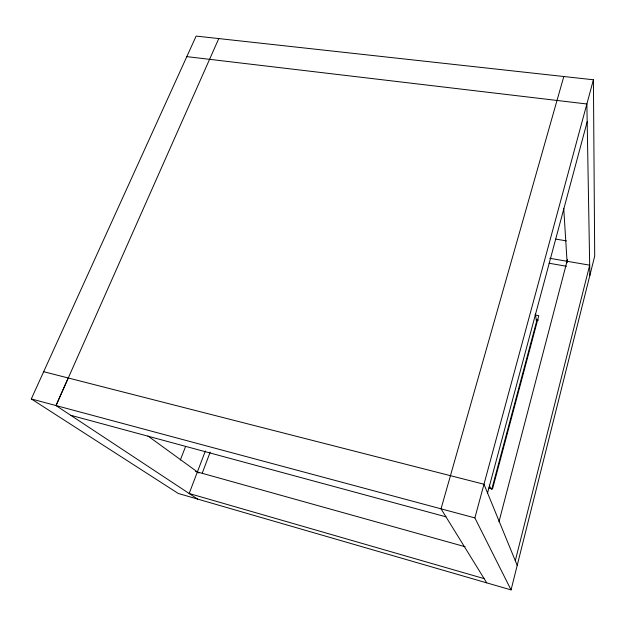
<?xml version="1.0" encoding="UTF-8"?>
<svg xmlns="http://www.w3.org/2000/svg" width="626" height="626" viewBox="0 0 626 626"><rect width="100%" height="100%" fill="white"/><g stroke="black" fill="none" stroke-linecap="round" stroke-linejoin="round"><path stroke-width="0.94" d="M511.059 589.911L594.7 256.089L593.417 79.776L196.141 36.089L31.3 398.934L178.261 493.468L511.059 589.911L474.876 517.905L593.417 79.776M515.292 560.74L589.684 265.174L549.745 258.28M498.977 521.748L567.524 259.407M491.66 489.602L536.505 321.756L535.418 314.017M487.56 492.991L587.18 121.773M563.807 76.521L441.033 508.828L486.738 582.861M202.237 473.146L210.164 452.16M205.383 450.947L189.169 493.507L484.047 578.596M180.296 460.102L185.593 446.424M68.203 377.979L55.972 405.554L197.605 499.078M56.043 405.57L218.779 38.577M186.814 56.63L586.867 103.986L589.864 275.393M555.763 239.101L566.35 240.853M549.08 263.241L566.405 266.261M534.94 314.917L538.783 315.66L492.545 488.898L488.765 487.928M536.521 319.737L538.446 320.105M43.663 371.703L483.984 484.25L517.201 565.388M31.3 398.934L474.876 517.905M70.761 415.288L445.955 516.81M195.539 471.441L465.149 546.733M147.932 435.986L198.896 473.045M489.282 485.111L490.698 488.734M563.736 208.325L567.133 262.748"/></g></svg>
